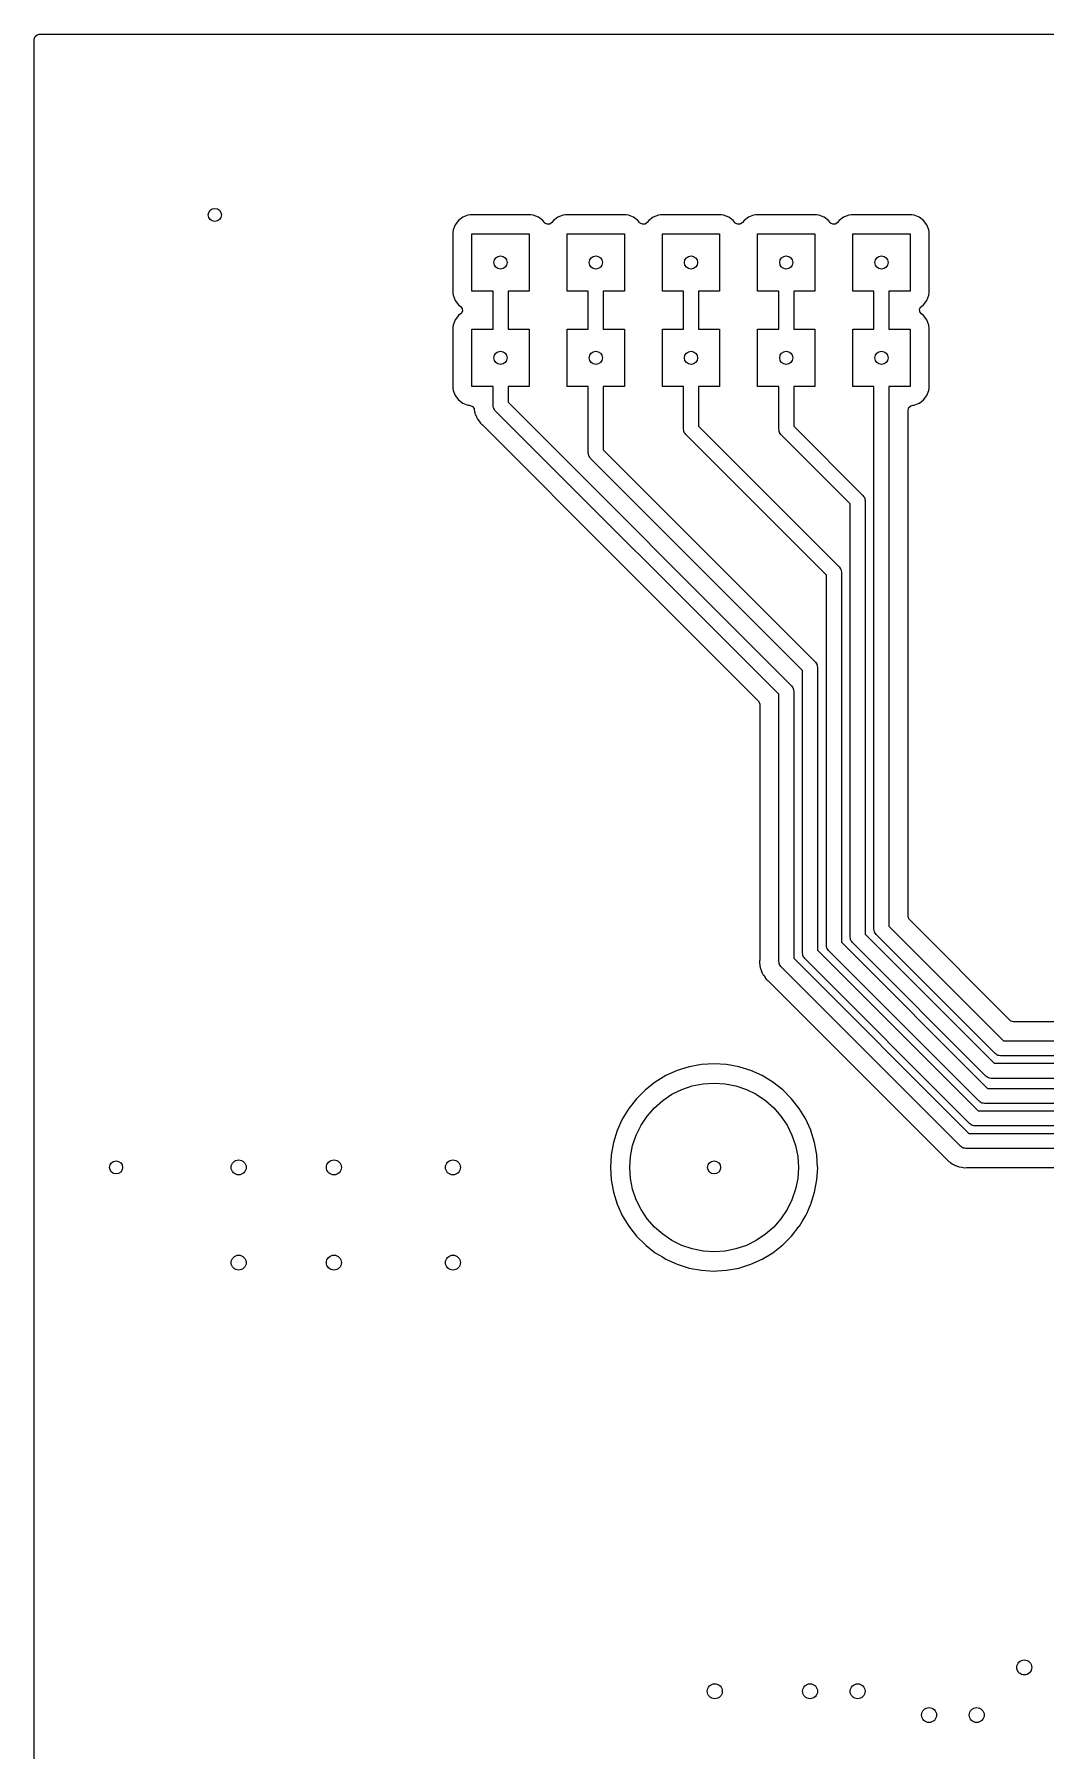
# Model space of a CAD drawing. Extents: x 0.01 to 3.19, y 0.01 to 3.99.
# Drawn here: x 0.01 to 1.072, y 2.188 to 3.99 of the extents above; entities that cross this region are included whole.
import ezdxf

# ---------------------------------------------------------------- set-up
doc = ezdxf.new("R2010")
doc.units = 0
doc.header["$MEASUREMENT"] = 0
doc.layers.add('BLACK', color=7, linetype='CONTINUOUS')

msp = doc.modelspace()

# ---------------------------------------------------------------- linework, layer by layer
at = {"layer": 'BLACK', "linetype": 'CONTINUOUS'}
for p, q in [((0.010413, 3.98463), (0.011201, 3.98731)), ((0.010413, 3.61808), (0.010413, 3.98463)), ((0.011201, 3.98731), (0.013313, 3.98914)), ((0.013313, 3.98914), (0.015374, 3.98959)), ((0.015374, 3.98959), (3.18463, 3.98959)), ((0.450237, 3.7843), (0.44998, 3.78192)), ((0.452248, 3.78969), (0.450237, 3.7843)), ((0.450237, 3.7843), (0.450237, 3.7843)), ((0.452249, 3.78969), (0.452248, 3.78969)), ((0.455698, 3.7943), (0.452249, 3.78969)), ((0.460307, 3.79775), (0.455698, 3.7943)), ((0.465701, 3.79976), (0.460307, 3.79775)), ((0.460307, 3.79775), (0.460307, 3.79775)), ((0.468085, 3.80002), (0.465701, 3.79976)), ((0.465701, 3.79976), (0.465701, 3.79976)), ((0.531915, 3.80002), (0.468085, 3.80002)), ((0.468085, 3.80002), (0.468085, 3.80002)), ((0.534299, 3.79976), (0.531915, 3.80002)), ((0.531915, 3.80002), (0.531915, 3.80002)), ((0.539693, 3.79775), (0.534299, 3.79976)), ((0.534299, 3.79976), (0.534299, 3.79976)), ((0.544302, 3.7943), (0.539693, 3.79775)), ((0.539693, 3.79775), (0.539693, 3.79775)), ((0.546029, 3.79199), (0.544302, 3.7943)), ((0.546492, 3.79146), (0.546029, 3.79199)), ((0.548946, 3.79012), (0.546492, 3.79146)), ((0.551734, 3.79032), (0.548946, 3.79012)), ((0.553971, 3.79199), (0.551734, 3.79032)), ((0.555698, 3.7943), (0.553971, 3.79199)), ((0.560307, 3.79775), (0.555698, 3.7943)), ((0.565701, 3.79976), (0.560307, 3.79775)), ((0.560307, 3.79775), (0.560307, 3.79775)), ((0.568085, 3.80002), (0.565701, 3.79976)), ((0.565701, 3.79976), (0.565701, 3.79976)), ((0.631915, 3.80002), (0.568085, 3.80002)), ((0.568085, 3.80002), (0.568085, 3.80002)), ((0.634299, 3.79976), (0.631915, 3.80002)), ((0.631915, 3.80002), (0.631915, 3.80002)), ((0.639693, 3.79775), (0.634299, 3.79976)), ((0.634299, 3.79976), (0.634299, 3.79976)), ((0.644302, 3.7943), (0.639693, 3.79775)), ((0.639693, 3.79775), (0.639693, 3.79775)), ((0.646029, 3.79199), (0.644302, 3.7943)), ((0.646492, 3.79146), (0.646029, 3.79199)), ((0.648945, 3.79012), (0.646492, 3.79146)), ((0.651733, 3.79032), (0.648945, 3.79012)), ((0.653971, 3.79199), (0.651733, 3.79032)), ((0.655698, 3.7943), (0.653971, 3.79199)), ((0.660307, 3.79775), (0.655698, 3.7943)), ((0.665701, 3.79976), (0.660307, 3.79775)), ((0.660307, 3.79775), (0.660307, 3.79775)), ((0.668085, 3.80002), (0.665701, 3.79976)), ((0.665701, 3.79976), (0.665701, 3.79976)), ((0.731915, 3.80002), (0.668085, 3.80002)), ((0.668085, 3.80002), (0.668085, 3.80002)), ((0.734299, 3.79976), (0.731915, 3.80002)), ((0.731915, 3.80002), (0.731915, 3.80002)), ((0.739693, 3.79775), (0.734299, 3.79976)), ((0.734299, 3.79976), (0.734299, 3.79976)), ((0.744302, 3.7943), (0.739693, 3.79775)), ((0.739693, 3.79775), (0.739693, 3.79775)), ((0.746029, 3.79199), (0.744302, 3.7943)), ((0.746492, 3.79146), (0.746029, 3.79199)), ((0.748946, 3.79012), (0.746492, 3.79146)), ((0.751734, 3.79032), (0.748946, 3.79012)), ((0.753971, 3.79199), (0.751734, 3.79032)), ((0.755698, 3.7943), (0.753971, 3.79199)), ((0.760307, 3.79775), (0.755698, 3.7943)), ((0.765701, 3.79976), (0.760307, 3.79775)), ((0.760307, 3.79775), (0.760307, 3.79775)), ((0.768085, 3.80002), (0.765701, 3.79976)), ((0.765701, 3.79976), (0.765701, 3.79976)), ((0.831915, 3.80002), (0.768085, 3.80002)), ((0.768085, 3.80002), (0.768085, 3.80002)), ((0.834299, 3.79976), (0.831915, 3.80002)), ((0.831915, 3.80002), (0.831915, 3.80002)), ((0.839693, 3.79775), (0.834299, 3.79976)), ((0.834299, 3.79976), (0.834299, 3.79976)), ((0.844302, 3.7943), (0.839693, 3.79775)), ((0.839693, 3.79775), (0.839693, 3.79775)), ((0.846029, 3.79199), (0.844302, 3.7943)), ((0.846492, 3.79146), (0.846029, 3.79199)), ((0.848945, 3.79012), (0.846492, 3.79146)), ((0.851733, 3.79032), (0.848945, 3.79012)), ((0.853971, 3.79199), (0.851733, 3.79032)), ((0.855698, 3.7943), (0.853971, 3.79199)), ((0.860307, 3.79775), (0.855698, 3.7943)), ((0.865701, 3.79976), (0.860307, 3.79775)), ((0.860307, 3.79775), (0.860307, 3.79775)), ((0.868085, 3.80002), (0.865701, 3.79976)), ((0.865701, 3.79976), (0.865701, 3.79976)), ((0.931915, 3.80002), (0.868085, 3.80002)), ((0.868085, 3.80002), (0.868085, 3.80002)), ((0.934299, 3.79976), (0.931915, 3.80002)), ((0.931915, 3.80002), (0.931915, 3.80002)), ((0.939693, 3.79775), (0.934299, 3.79976)), ((0.934299, 3.79976), (0.934299, 3.79976)), ((0.944302, 3.7943), (0.939693, 3.79775)), ((0.939693, 3.79775), (0.939693, 3.79775)), ((0.947751, 3.78969), (0.944302, 3.7943)), ((0.947752, 3.78969), (0.947751, 3.78969)), ((0.949763, 3.7843), (0.947752, 3.78969)), ((0.95002, 3.78192), (0.949763, 3.7843)), ((0.949763, 3.7843), (0.949763, 3.7843)), ((0.44998, 3.78192), (0.44998, 3.71808)), ((0.47, 3.72), (0.47, 3.78)), ((0.47, 3.78), (0.53, 3.78)), ((0.53, 3.78), (0.53, 3.72)), ((0.57, 3.72), (0.57, 3.78)), ((0.57, 3.78), (0.63, 3.78)), ((0.63, 3.78), (0.63, 3.72)), ((0.67, 3.72), (0.67, 3.78)), ((0.67, 3.78), (0.73, 3.78)), ((0.73, 3.78), (0.73, 3.72)), ((0.77, 3.72), (0.77, 3.78)), ((0.77, 3.78), (0.83, 3.78)), ((0.83, 3.78), (0.83, 3.72)), ((0.87, 3.72), (0.87, 3.78)), ((0.87, 3.78), (0.93, 3.78)), ((0.93, 3.78), (0.93, 3.72)), ((0.95002, 3.78191), (0.95002, 3.78192)), ((0.95002, 3.71809), (0.95002, 3.78191)), ((0.44998, 3.71808), (0.450237, 3.7157)), ((0.450237, 3.7157), (0.450237, 3.7157)), ((0.450237, 3.7157), (0.452248, 3.71031)), ((0.492126, 3.72), (0.47, 3.72)), ((0.492126, 3.68), (0.492126, 3.72)), ((0.53, 3.72), (0.507874, 3.72)), ((0.507874, 3.72), (0.507874, 3.68)), ((0.592126, 3.72), (0.57, 3.72)), ((0.592126, 3.68), (0.592126, 3.72)), ((0.63, 3.72), (0.607874, 3.72)), ((0.607874, 3.72), (0.607874, 3.68)), ((0.692126, 3.72), (0.67, 3.72)), ((0.692126, 3.68), (0.692126, 3.72)), ((0.73, 3.72), (0.707874, 3.72)), ((0.707874, 3.72), (0.707874, 3.68)), ((0.792126, 3.72), (0.77, 3.72)), ((0.792126, 3.68), (0.792126, 3.72)), ((0.83, 3.72), (0.807874, 3.72)), ((0.807874, 3.72), (0.807874, 3.68)), ((0.892126, 3.72), (0.87, 3.72)), ((0.892126, 3.68), (0.892126, 3.72)), ((0.93, 3.72), (0.907874, 3.72)), ((0.907874, 3.72), (0.907874, 3.68)), ((0.947752, 3.71031), (0.949763, 3.7157)), ((0.949763, 3.7157), (0.949798, 3.71602)), ((0.949798, 3.71602), (0.95002, 3.71808)), ((0.95002, 3.71808), (0.95002, 3.71809)), ((0.452248, 3.71031), (0.452249, 3.71031)), ((0.452249, 3.71031), (0.455698, 3.7057)), ((0.455698, 3.6943), (0.452249, 3.68969)), ((0.455698, 3.7057), (0.458006, 3.70397)), ((0.458006, 3.69603), (0.455698, 3.6943)), ((0.458006, 3.70397), (0.459681, 3.70173)), ((0.45854, 3.69649), (0.458006, 3.69603)), ((0.45988, 3.69895), (0.45854, 3.69649)), ((0.459681, 3.70173), (0.45988, 3.69895)), ((0.94012, 3.70105), (0.941459, 3.70351)), ((0.940319, 3.69827), (0.94012, 3.70105)), ((0.941994, 3.69603), (0.940319, 3.69827)), ((0.941459, 3.70351), (0.941994, 3.70397)), ((0.941994, 3.70397), (0.944302, 3.7057)), ((0.944302, 3.6943), (0.941994, 3.69603)), ((0.944302, 3.7057), (0.947751, 3.71031)), ((0.947751, 3.68969), (0.944302, 3.6943)), ((0.947751, 3.71031), (0.947751, 3.71031)), ((0.947751, 3.71031), (0.947752, 3.71031)), ((0.450237, 3.6843), (0.44998, 3.68192)), ((0.44998, 3.68192), (0.44998, 3.61808)), ((0.452248, 3.68969), (0.450237, 3.6843)), ((0.450237, 3.6843), (0.450237, 3.6843)), ((0.452249, 3.68969), (0.452248, 3.68969)), ((0.47, 3.62), (0.47, 3.68)), ((0.47, 3.68), (0.492126, 3.68)), ((0.507874, 3.68), (0.53, 3.68)), ((0.53, 3.68), (0.53, 3.62)), ((0.57, 3.62), (0.57, 3.68)), ((0.57, 3.68), (0.592126, 3.68)), ((0.607874, 3.68), (0.63, 3.68)), ((0.63, 3.68), (0.63, 3.62)), ((0.67, 3.62), (0.67, 3.68)), ((0.67, 3.68), (0.692126, 3.68)), ((0.707874, 3.68), (0.73, 3.68)), ((0.73, 3.68), (0.73, 3.62)), ((0.77, 3.62), (0.77, 3.68)), ((0.77, 3.68), (0.792126, 3.68)), ((0.807874, 3.68), (0.83, 3.68)), ((0.83, 3.68), (0.83, 3.62)), ((0.87, 3.62), (0.87, 3.68)), ((0.87, 3.68), (0.892126, 3.68)), ((0.907874, 3.68), (0.93, 3.68)), ((0.93, 3.68), (0.93, 3.62)), ((0.947752, 3.68969), (0.947751, 3.68969)), ((0.949763, 3.6843), (0.947752, 3.68969)), ((0.949882, 3.68319), (0.949763, 3.6843)), ((0.949763, 3.6843), (0.949763, 3.6843)), ((0.95002, 3.68191), (0.949882, 3.68319)), ((0.95002, 3.61809), (0.95002, 3.68191)), ((0.010413, 2.8), (0.010413, 3.61808)), ((0.44998, 3.61808), (0.450237, 3.6157)), ((0.450237, 3.6157), (0.450237, 3.6157)), ((0.450237, 3.6157), (0.452248, 3.61031)), ((0.452248, 3.61031), (0.452249, 3.61031)), ((0.452249, 3.61031), (0.455698, 3.6057)), ((0.455698, 3.6057), (0.460307, 3.60225)), ((0.492126, 3.62), (0.47, 3.62)), ((0.492126, 3.6), (0.492126, 3.62)), ((0.53, 3.62), (0.507874, 3.62)), ((0.507874, 3.62), (0.507874, 3.60326)), ((0.592126, 3.62), (0.57, 3.62)), ((0.592126, 3.55), (0.592126, 3.62)), ((0.63, 3.62), (0.607874, 3.62)), ((0.607874, 3.62), (0.607874, 3.55326)), ((0.692126, 3.62), (0.67, 3.62)), ((0.692126, 3.575), (0.692126, 3.62)), ((0.73, 3.62), (0.707874, 3.62)), ((0.707874, 3.62), (0.707874, 3.57826)), ((0.792126, 3.62), (0.77, 3.62)), ((0.792126, 3.575), (0.792126, 3.62)), ((0.83, 3.62), (0.807874, 3.62)), ((0.807874, 3.62), (0.807874, 3.57826)), ((0.892126, 3.62), (0.87, 3.62)), ((0.892126, 3.05), (0.892126, 3.62)), ((0.93, 3.62), (0.907874, 3.62)), ((0.907874, 3.62), (0.907874, 3.05326)), ((0.939861, 3.60237), (0.944302, 3.6057)), ((0.944302, 3.6057), (0.947751, 3.61031)), ((0.947751, 3.61031), (0.947751, 3.61031)), ((0.947751, 3.61031), (0.947752, 3.61031)), ((0.947752, 3.61031), (0.949763, 3.6157)), ((0.949763, 3.6157), (0.95002, 3.61809)), ((0.460307, 3.60225), (0.460307, 3.60225)), ((0.460307, 3.60225), (0.460307, 3.60225)), ((0.460307, 3.60225), (0.462123, 3.60157)), ((0.462123, 3.60157), (0.465701, 3.60024)), ((0.465701, 3.60024), (0.465701, 3.60024)), ((0.465701, 3.60024), (0.465701, 3.60024)), ((0.465701, 3.60024), (0.465701, 3.60024)), ((0.465701, 3.60024), (0.467017, 3.6001)), ((0.467017, 3.6001), (0.468035, 3.59999)), ((0.468035, 3.59999), (0.470617, 3.59892)), ((0.470617, 3.59892), (0.472212, 3.59662)), ((0.472212, 3.59662), (0.472429, 3.59565)), ((0.472429, 3.59565), (0.472718, 3.59328)), ((0.472718, 3.59328), (0.472718, 3.59328)), ((0.472718, 3.59328), (0.47286, 3.5929)), ((0.47286, 3.5929), (0.473101, 3.59204)), ((0.473101, 3.59204), (0.473144, 3.5918)), ((0.473144, 3.5918), (0.473174, 3.59164)), ((0.473174, 3.59164), (0.474187, 3.58939)), ((0.474187, 3.58939), (0.474244, 3.58925)), ((0.474244, 3.58925), (0.474777, 3.58785)), ((0.474777, 3.58785), (0.47512, 3.58694)), ((0.47512, 3.58694), (0.475348, 3.58661)), ((0.475348, 3.58661), (0.475789, 3.58583)), ((0.49242, 3.59871), (0.492126, 3.6)), ((0.492568, 3.5974), (0.49242, 3.59871)), ((0.492806, 3.59702), (0.492568, 3.5974)), ((0.492906, 3.59658), (0.492806, 3.59702)), ((0.493729, 3.59555), (0.492906, 3.59658)), ((0.494432, 3.59443), (0.493729, 3.59555)), ((0.792126, 3.29674), (0.494432, 3.59443)), ((0.507874, 3.60326), (0.805568, 3.30557)), ((0.927894, 3.59509), (0.928681, 3.59777)), ((0.927894, 3.06361), (0.927894, 3.59509)), ((0.928681, 3.59777), (0.930794, 3.5996)), ((0.930794, 3.5996), (0.932324, 3.60002)), ((0.932324, 3.60002), (0.933172, 3.60012)), ((0.933172, 3.60012), (0.934299, 3.60024)), ((0.934299, 3.60024), (0.939693, 3.60225)), ((0.934299, 3.60024), (0.934299, 3.60024)), ((0.934299, 3.60024), (0.934299, 3.60024)), ((0.939693, 3.60225), (0.939861, 3.60237)), ((0.475789, 3.58583), (0.475954, 3.58546)), ((0.475954, 3.58546), (0.475954, 3.58546)), ((0.475954, 3.58546), (0.476238, 3.5851)), ((0.476238, 3.5851), (0.477476, 3.58352)), ((0.477476, 3.58352), (0.477565, 3.5834)), ((0.477565, 3.5834), (0.478968, 3.58137)), ((0.478968, 3.58137), (0.478968, 3.58137)), ((0.478968, 3.58137), (0.478968, 3.58137)), ((0.478968, 3.58137), (0.480817, 3.57973)), ((0.480817, 3.57973), (0.480925, 3.57963)), ((0.480925, 3.57963), (0.627151, 3.4334)), ((0.69242, 3.57371), (0.692126, 3.575)), ((0.692568, 3.5724), (0.69242, 3.57371)), ((0.692806, 3.57202), (0.692568, 3.5724)), ((0.692906, 3.57158), (0.692806, 3.57202)), ((0.693729, 3.57055), (0.692906, 3.57158)), ((0.694432, 3.56943), (0.693729, 3.57055)), ((0.842126, 3.42174), (0.694432, 3.56943)), ((0.707874, 3.57826), (0.855568, 3.43057)), ((0.79242, 3.57371), (0.792126, 3.575)), ((0.792568, 3.5724), (0.79242, 3.57371)), ((0.792806, 3.57202), (0.792568, 3.5724)), ((0.792906, 3.57158), (0.792806, 3.57202)), ((0.793729, 3.57055), (0.792906, 3.57158)), ((0.794432, 3.56943), (0.793729, 3.57055)), ((0.867126, 3.49674), (0.794432, 3.56943)), ((0.807874, 3.57826), (0.880568, 3.50557)), ((0.59242, 3.54871), (0.592126, 3.55)), ((0.607874, 3.55326), (0.830568, 3.33057)), ((0.592568, 3.5474), (0.59242, 3.54871)), ((0.592806, 3.54702), (0.592568, 3.5474)), ((0.592906, 3.54658), (0.592806, 3.54702)), ((0.593729, 3.54555), (0.592906, 3.54658)), ((0.594432, 3.54443), (0.593729, 3.54555)), ((0.817126, 3.32174), (0.594432, 3.54443)), ((0.867126, 3.04159), (0.867126, 3.49674)), ((0.880568, 3.50557), (0.881271, 3.50445)), ((0.881271, 3.50445), (0.882094, 3.50342)), ((0.882094, 3.50342), (0.882194, 3.50298)), ((0.882194, 3.50298), (0.882432, 3.5026)), ((0.882432, 3.5026), (0.88258, 3.50129)), ((0.88258, 3.50129), (0.882874, 3.5)), ((0.882874, 3.5), (0.882874, 3.04485)), ((0.627151, 3.4334), (0.770653, 3.2899)), ((0.855568, 3.43057), (0.856271, 3.42945)), ((0.856271, 3.42945), (0.857094, 3.42842)), ((0.857094, 3.42842), (0.857194, 3.42798)), ((0.857194, 3.42798), (0.857432, 3.4276)), ((0.857432, 3.4276), (0.85758, 3.42629)), ((0.85758, 3.42629), (0.857874, 3.425)), ((0.857874, 3.425), (0.857874, 3.03645)), ((0.842126, 3.03319), (0.842126, 3.42174)), ((0.817126, 3.02478), (0.817126, 3.32174)), ((0.830568, 3.33057), (0.831271, 3.32945)), ((0.831271, 3.32945), (0.832094, 3.32842)), ((0.832094, 3.32842), (0.832194, 3.32798)), ((0.832194, 3.32798), (0.832432, 3.3276)), ((0.832432, 3.3276), (0.83258, 3.32629)), ((0.83258, 3.32629), (0.832874, 3.325)), ((0.832874, 3.325), (0.832874, 3.02804)), ((0.805568, 3.30557), (0.806271, 3.30445)), ((0.806271, 3.30445), (0.807094, 3.30342)), ((0.807094, 3.30342), (0.807194, 3.30298)), ((0.807194, 3.30298), (0.807432, 3.3026)), ((0.807432, 3.3026), (0.80758, 3.30129)), ((0.80758, 3.30129), (0.807874, 3.3)), ((0.807874, 3.3), (0.807874, 3.01963)), ((0.770653, 3.2899), (0.771993, 3.28745)), ((0.771993, 3.28745), (0.772106, 3.28639)), ((0.772106, 3.28639), (0.772106, 3.01729)), ((0.792126, 3.01637), (0.792126, 3.29674)), ((0.928007, 3.06255), (0.927894, 3.06361)), ((0.89242, 3.04871), (0.892126, 3.05)), ((0.892568, 3.0474), (0.89242, 3.04871)), ((0.892806, 3.04702), (0.892568, 3.0474)), ((0.892906, 3.04658), (0.892806, 3.04702)), ((0.893729, 3.04555), (0.892906, 3.04658)), ((0.894432, 3.04443), (0.893729, 3.04555)), ((0.907874, 3.05326), (1.02826, 2.93287)), ((0.929347, 3.0601), (0.928007, 3.06255)), ((1.0351, 2.95435), (0.929347, 3.0601)), ((0.832874, 3.02804), (1.00166, 2.85925)), ((0.84242, 3.0319), (0.842126, 3.03319)), ((0.842568, 3.03059), (0.84242, 3.0319)), ((0.842806, 3.03021), (0.842568, 3.03059)), ((0.842906, 3.02977), (0.842806, 3.03021)), ((0.843729, 3.02874), (0.842906, 3.02977)), ((0.844432, 3.02762), (0.843729, 3.02874)), ((1.00262, 2.86943), (0.844432, 3.02762)), ((0.857874, 3.03645), (1.01145, 2.88287)), ((0.86742, 3.0403), (0.867126, 3.04159)), ((0.867568, 3.03899), (0.86742, 3.0403)), ((0.867806, 3.03861), (0.867568, 3.03899)), ((0.867906, 3.03818), (0.867806, 3.03861)), ((0.868729, 3.03714), (0.867906, 3.03818)), ((0.869432, 3.03603), (0.868729, 3.03714)), ((1.00965, 2.89581), (0.869432, 3.03603)), ((0.882874, 3.04485), (1.01848, 2.90925)), ((1.01943, 2.91943), (0.894432, 3.04443)), ((0.772102, 3.01714), (0.771953, 3.01467)), ((0.771953, 3.01467), (0.772398, 3.01225)), ((0.772106, 3.01729), (0.772102, 3.01714)), ((0.772398, 3.01225), (0.77242, 3.0121)), ((0.77242, 3.0121), (0.772718, 3.00965)), ((0.772718, 3.00965), (0.772718, 3.00965)), ((0.772718, 3.00965), (0.772718, 3.00965)), ((0.772718, 3.00965), (0.772718, 3.00965)), ((0.772718, 3.00965), (0.77285, 3.0093)), ((0.77285, 3.0093), (0.77286, 3.00927)), ((0.79242, 3.01508), (0.792126, 3.01637)), ((0.792568, 3.01377), (0.79242, 3.01508)), ((0.792806, 3.01339), (0.792568, 3.01377)), ((0.792906, 3.01295), (0.792806, 3.01339)), ((0.793729, 3.01192), (0.792906, 3.01295)), ((0.794432, 3.0108), (0.793729, 3.01192)), ((0.983048, 2.82219), (0.794432, 3.0108)), ((0.807874, 3.01963), (0.991878, 2.83563)), ((0.81742, 3.02349), (0.817126, 3.02478)), ((0.817568, 3.02218), (0.81742, 3.02349)), ((0.817806, 3.0218), (0.817568, 3.02218)), ((0.817906, 3.02136), (0.817806, 3.0218)), ((0.818729, 3.02033), (0.817906, 3.02136)), ((0.819432, 3.01921), (0.818729, 3.02033)), ((0.992833, 2.84581), (0.819432, 3.01921)), ((0.77286, 3.00927), (0.773101, 3.00841)), ((0.773101, 3.00841), (0.773174, 3.00801)), ((0.773174, 3.00801), (0.774187, 3.00576)), ((0.774187, 3.00576), (0.774244, 3.00562)), ((0.774244, 3.00562), (0.774525, 3.00488)), ((0.774525, 3.00488), (0.77512, 3.00331)), ((0.77512, 3.00331), (0.775145, 3.00328)), ((0.775145, 3.00328), (0.775348, 3.00298)), ((0.775348, 3.00298), (0.775789, 3.0022)), ((0.775789, 3.0022), (0.775954, 3.00184)), ((0.775954, 3.00184), (0.775954, 3.00183)), ((0.775954, 3.00183), (0.77636, 3.00132)), ((0.77636, 3.00132), (0.777476, 2.99989)), ((0.777476, 2.99989), (0.777565, 2.99977)), ((0.777565, 2.99977), (0.778968, 2.99774)), ((0.778968, 2.99774), (0.778968, 2.99774)), ((0.778968, 2.99774), (0.778968, 2.99774)), ((0.778968, 2.99774), (0.780817, 2.9961)), ((0.780817, 2.9961), (0.780925, 2.996)), ((0.780925, 2.996), (0.968244, 2.80868)), ((1.03593, 2.95368), (1.0351, 2.95435)), ((1.03861, 2.95289), (1.03593, 2.95368)), ((1.31287, 2.95289), (1.03861, 2.95289)), ((1.02055, 2.91873), (1.01943, 2.91943)), ((1.02826, 2.93287), (1.64674, 2.93287)), ((0.685631, 2.90173), (0.673651, 2.89634)), ((0.698175, 2.90564), (0.685631, 2.90173)), ((0.711098, 2.90801), (0.698175, 2.90564)), ((0.724213, 2.9088), (0.711098, 2.90801)), ((0.711098, 2.90801), (0.711098, 2.90801)), ((0.737327, 2.90801), (0.724213, 2.9088)), ((0.724213, 2.9088), (0.724213, 2.9088)), ((0.75025, 2.90564), (0.737327, 2.90801)), ((0.737327, 2.90801), (0.737327, 2.90801)), ((0.762794, 2.90173), (0.75025, 2.90564)), ((0.774774, 2.89634), (0.762794, 2.90173)), ((1.01848, 2.90925), (1.65652, 2.90925)), ((1.02158, 2.91791), (1.02055, 2.91873)), ((1.02202, 2.91781), (1.02158, 2.91791)), ((1.0224, 2.91757), (1.02202, 2.91781)), ((1.02371, 2.91742), (1.0224, 2.91757)), ((1.025, 2.91713), (1.02371, 2.91742)), ((1.65, 2.91713), (1.025, 2.91713)), ((0.662407, 2.88954), (0.652064, 2.88144)), ((0.67365, 2.89634), (0.662407, 2.88954)), ((0.673651, 2.89634), (0.67365, 2.89634)), ((0.690313, 2.88184), (0.701286, 2.88556)), ((0.701286, 2.88556), (0.71265, 2.88782)), ((0.71265, 2.88782), (0.724213, 2.88858)), ((0.724213, 2.88858), (0.735775, 2.88782)), ((0.735775, 2.88782), (0.747139, 2.88556)), ((0.747139, 2.88556), (0.758112, 2.88184)), ((0.774775, 2.89634), (0.774774, 2.89634)), ((0.786018, 2.88954), (0.774775, 2.89634)), ((0.796361, 2.88144), (0.786018, 2.88954)), ((1.01077, 2.89511), (1.00965, 2.89581)), ((1.0118, 2.89428), (1.01077, 2.89511)), ((1.01224, 2.89418), (1.0118, 2.89428)), ((1.01261, 2.89395), (1.01224, 2.89418)), ((1.01393, 2.8938), (1.01261, 2.89395)), ((1.01522, 2.8935), (1.01393, 2.8938)), ((1.65978, 2.8935), (1.01522, 2.8935)), ((0.642774, 2.87215), (0.634671, 2.86181)), ((0.652064, 2.88144), (0.642774, 2.87215)), ((0.642774, 2.87215), (0.642774, 2.87215)), ((0.652064, 2.88144), (0.652064, 2.88144)), ((0.661575, 2.86264), (0.670287, 2.87028)), ((0.670287, 2.87028), (0.679921, 2.87671)), ((0.679921, 2.87671), (0.690313, 2.88184)), ((0.758112, 2.88184), (0.768504, 2.87671)), ((0.768504, 2.87671), (0.778138, 2.87028)), ((0.778138, 2.87028), (0.78685, 2.86264)), ((0.805651, 2.87215), (0.796361, 2.88144)), ((0.796361, 2.88144), (0.796361, 2.88144)), ((0.813754, 2.86181), (0.805651, 2.87215)), ((0.805651, 2.87215), (0.805651, 2.87215)), ((1.00374, 2.86873), (1.00262, 2.86943)), ((1.00477, 2.86791), (1.00374, 2.86873)), ((1.00521, 2.86781), (1.00477, 2.86791)), ((1.00559, 2.86757), (1.00521, 2.86781)), ((1.0069, 2.86742), (1.00559, 2.86757)), ((1.00819, 2.86713), (1.0069, 2.86742)), ((1.675, 2.86713), (1.00819, 2.86713)), ((1.01145, 2.88287), (1.67174, 2.88287)), ((0.627874, 2.85056), (0.622482, 2.83858)), ((0.634671, 2.86181), (0.627874, 2.85056)), ((0.627874, 2.85056), (0.627874, 2.85056)), ((0.647498, 2.84429), (0.653935, 2.85393)), ((0.653935, 2.85393), (0.661575, 2.86264)), ((0.78685, 2.86264), (0.79449, 2.85393)), ((0.79449, 2.85393), (0.800927, 2.84429)), ((0.820551, 2.85056), (0.813754, 2.86181)), ((0.825706, 2.83911), (0.820551, 2.85056)), ((0.820551, 2.85056), (0.820551, 2.85056)), ((1.00166, 2.85925), (1.68152, 2.85925)), ((0.622482, 2.83858), (0.618573, 2.82604)), ((0.638648, 2.82293), (0.642373, 2.8339)), ((0.642373, 2.8339), (0.647498, 2.84429)), ((0.800927, 2.84429), (0.806052, 2.8339)), ((0.806052, 2.8339), (0.809777, 2.82293)), ((0.825943, 2.83858), (0.825706, 2.83911)), ((0.829852, 2.82604), (0.825943, 2.83858)), ((0.991878, 2.83563), (1.69131, 2.83563)), ((0.993952, 2.84511), (0.992833, 2.84581)), ((0.994985, 2.84428), (0.993952, 2.84511)), ((0.995421, 2.84418), (0.994985, 2.84428)), ((0.9958, 2.84395), (0.995421, 2.84418)), ((0.997113, 2.8438), (0.9958, 2.84395)), ((0.998401, 2.8435), (0.997113, 2.8438)), ((1.68478, 2.8435), (0.998401, 2.8435)), ((0.616205, 2.81311), (0.615412, 2.8)), ((0.618573, 2.82604), (0.616205, 2.81311)), ((0.616205, 2.81311), (0.616205, 2.81311)), ((0.63563, 2.8), (0.636388, 2.81156)), ((0.636388, 2.81156), (0.638648, 2.82293)), ((0.809777, 2.82293), (0.812037, 2.81156)), ((0.812037, 2.81156), (0.812795, 2.8)), ((0.83222, 2.81311), (0.829852, 2.82604)), ((0.832255, 2.81254), (0.83222, 2.81311)), ((0.833003, 2.80018), (0.832255, 2.81254)), ((0.984167, 2.82148), (0.983048, 2.82219)), ((0.9852, 2.82066), (0.984167, 2.82148)), ((0.985636, 2.82056), (0.9852, 2.82066)), ((0.986016, 2.82032), (0.985636, 2.82056)), ((0.987328, 2.82018), (0.986016, 2.82032)), ((0.988616, 2.81988), (0.987328, 2.82018)), ((1.69457, 2.81988), (0.988616, 2.81988)), ((0.010413, 1.3), (0.010413, 2.8)), ((0.615412, 2.8), (0.615412, 2.8)), ((0.615412, 2.8), (0.616205, 2.78689)), ((0.636388, 2.78844), (0.63563, 2.8)), ((0.812795, 2.8), (0.812037, 2.78844)), ((0.83222, 2.78689), (0.833013, 2.8)), ((0.833013, 2.8), (0.833003, 2.80018)), ((0.968244, 2.80868), (0.968346, 2.80857)), ((0.968346, 2.80857), (0.969983, 2.80672)), ((0.969983, 2.80672), (0.970884, 2.8061)), ((0.970884, 2.8061), (0.972015, 2.80532)), ((0.972015, 2.80532), (0.972136, 2.80523)), ((0.972136, 2.80523), (0.972831, 2.80469)), ((0.972831, 2.80469), (0.97408, 2.80371)), ((0.97408, 2.80371), (0.97408, 2.80371)), ((0.97408, 2.80371), (0.97408, 2.80371)), ((0.97408, 2.80371), (0.974446, 2.80354)), ((0.974446, 2.80354), (0.975227, 2.8031)), ((0.975227, 2.8031), (0.975558, 2.80288)), ((0.975558, 2.80288), (0.977868, 2.802)), ((0.977868, 2.802), (0.978004, 2.80194)), ((0.978004, 2.80194), (0.980257, 2.80093)), ((0.980257, 2.80093), (0.980651, 2.80086)), ((0.980651, 2.80086), (0.981516, 2.80062)), ((0.981516, 2.80062), (0.981892, 2.80047)), ((0.981892, 2.80047), (0.984343, 2.80018)), ((0.984343, 2.80018), (0.984491, 2.80015)), ((0.984491, 2.80015), (0.98692, 2.79971)), ((0.98692, 2.79971), (0.989384, 2.79986)), ((0.989384, 2.79986), (0.989534, 2.79986)), ((0.989534, 2.79986), (1.28962, 2.79986)), ((0.616205, 2.78689), (0.616205, 2.78689)), ((0.616205, 2.78689), (0.618573, 2.77396)), ((0.638648, 2.77707), (0.636388, 2.78844)), ((0.642373, 2.7661), (0.638648, 2.77707)), ((0.809777, 2.77707), (0.806052, 2.7661)), ((0.812037, 2.78844), (0.809777, 2.77707)), ((0.829852, 2.77396), (0.83222, 2.78689)), ((0.618573, 2.77396), (0.622482, 2.76142)), ((0.622482, 2.76142), (0.627874, 2.74944)), ((0.647498, 2.75571), (0.642373, 2.7661)), ((0.806052, 2.7661), (0.800927, 2.75571)), ((0.821483, 2.75151), (0.825628, 2.76072)), ((0.825628, 2.76072), (0.825943, 2.76142)), ((0.825943, 2.76142), (0.829852, 2.77396)), ((0.627874, 2.74944), (0.627874, 2.74944)), ((0.627874, 2.74944), (0.634671, 2.73819)), ((0.653935, 2.74607), (0.647498, 2.75571)), ((0.661575, 2.73736), (0.653935, 2.74607)), ((0.79449, 2.74607), (0.78685, 2.73736)), ((0.800927, 2.75571), (0.79449, 2.74607)), ((0.813911, 2.73845), (0.81671, 2.74308)), ((0.81671, 2.74308), (0.820551, 2.74944)), ((0.820551, 2.74944), (0.821483, 2.75151)), ((0.634671, 2.73819), (0.639278, 2.73231)), ((0.639278, 2.73231), (0.642774, 2.72785)), ((0.642774, 2.72785), (0.642774, 2.72785)), ((0.642774, 2.72785), (0.642774, 2.72785)), ((0.642774, 2.72785), (0.652064, 2.71856)), ((0.670287, 2.72972), (0.661575, 2.73736)), ((0.679921, 2.72329), (0.670287, 2.72972)), ((0.690313, 2.71816), (0.679921, 2.72329)), ((0.768504, 2.72329), (0.758112, 2.71816)), ((0.778138, 2.72972), (0.768504, 2.72329)), ((0.78685, 2.73736), (0.778138, 2.72972)), ((0.796361, 2.71856), (0.805651, 2.72785)), ((0.805651, 2.72785), (0.813754, 2.73819)), ((0.813754, 2.73819), (0.813911, 2.73845)), ((0.652064, 2.71856), (0.652064, 2.71856)), ((0.652064, 2.71856), (0.652064, 2.71856)), ((0.652064, 2.71856), (0.653009, 2.71782)), ((0.653009, 2.71782), (0.662407, 2.71046)), ((0.662407, 2.71046), (0.669902, 2.70593)), ((0.669902, 2.70593), (0.67365, 2.70366)), ((0.67365, 2.70366), (0.67365, 2.70366)), ((0.67365, 2.70366), (0.673651, 2.70366)), ((0.673651, 2.70366), (0.685631, 2.69827)), ((0.701286, 2.71444), (0.690313, 2.71816)), ((0.71265, 2.71218), (0.701286, 2.71444)), ((0.724213, 2.71142), (0.71265, 2.71218)), ((0.735775, 2.71218), (0.724213, 2.71142)), ((0.747139, 2.71444), (0.735775, 2.71218)), ((0.758112, 2.71816), (0.747139, 2.71444)), ((0.762794, 2.69827), (0.774775, 2.70366)), ((0.774775, 2.70366), (0.786019, 2.71046)), ((0.786019, 2.71046), (0.796361, 2.71856)), ((0.685631, 2.69827), (0.685631, 2.69827)), ((0.685631, 2.69827), (0.685631, 2.69827)), ((0.685631, 2.69827), (0.698175, 2.69436)), ((0.698175, 2.69436), (0.711098, 2.69199)), ((0.711098, 2.69199), (0.719841, 2.69146)), ((0.719841, 2.69146), (0.724213, 2.6912)), ((0.724213, 2.6912), (0.727491, 2.6914)), ((0.724213, 2.6912), (0.724213, 2.6912)), ((0.724213, 2.6912), (0.724213, 2.6912)), ((0.727491, 2.6914), (0.737327, 2.69199)), ((0.737327, 2.69199), (0.75025, 2.69436)), ((0.75025, 2.69436), (0.762794, 2.69827))]:
    msp.add_line(p, q, dxfattribs=at)
at = {"layer": 'BLACK'}
for centre, radius in [((0.2, 3.8), 0.00689), ((0.5, 3.75), 0.00689), ((0.6, 3.75), 0.00689), ((0.7, 3.75), 0.00689), ((0.8, 3.75), 0.00689), ((0.9, 3.75), 0.00689), ((0.5, 3.65), 0.00689), ((0.6, 3.65), 0.00689), ((0.7, 3.65), 0.00689), ((0.8, 3.65), 0.00689), ((0.9, 3.65), 0.00689), ((0.09626, 2.8), 0.00689), ((0.225, 2.8), 0.007874), ((0.325, 2.8), 0.007874), ((0.45, 2.8), 0.007874), ((0.724213, 2.8), 0.00689), ((0.225, 2.7), 0.007874), ((0.325, 2.7), 0.007874), ((0.45, 2.7), 0.007874), ((1.05, 2.275), 0.007874), ((0.725, 2.25), 0.007874), ((0.825, 2.25), 0.007874), ((0.875, 2.25), 0.007874), ((0.95, 2.225), 0.007874), ((1, 2.225), 0.007874)]:
    msp.add_circle(centre, radius, dxfattribs=at)

doc.saveas('drawing.dxf')
